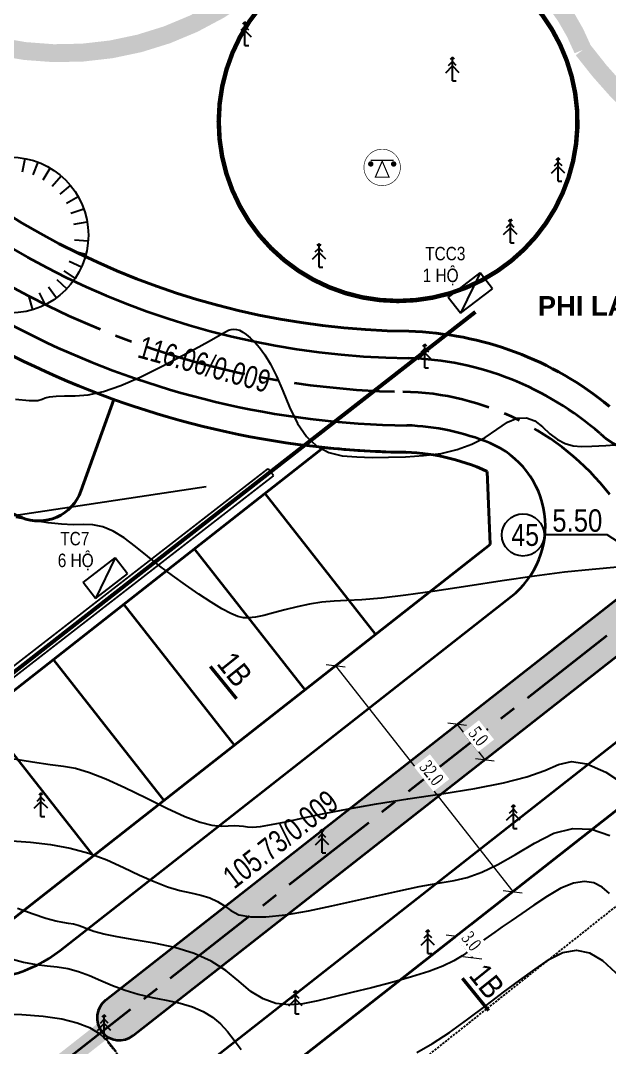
# Model space of a CAD drawing. Extents: x 22709 to 568895, y -41029 to 1932533.
# Drawn here: x 560901.8 to 560967.5, y 1930543.8 to 1930658.3 of the extents above; entities that cross this region are included whole.
import ezdxf

# ---------------------------------------------------------------- set-up
doc = ezdxf.new("R2010")
doc.units = ezdxf.units.MI
doc.header["$MEASUREMENT"] = 0
doc.set_wipeout_variables(frame=1)
doc.header["$PDMODE"] = 1
for name, pattern in [('BORDER2', [0.875, 0.25, -0.125, 0.25, -0.125, 0, -0.125]), ('CENTER2', [1.125, 0.75, -0.125, 0.125, -0.125]), ('CONTINOUS', [0]), ('DASHED2', [0.375, 0.25, -0.125])]:
    doc.linetypes.add(name, pattern=pattern)
doc.layers.get('0').update_dxf_attribs({"color": 8, "linetype": 'CONTINUOUS'})
doc.layers.get('DEFPOINTS').update_dxf_attribs({"color": 8, "linetype": 'CONTINUOUS'})
for name, color, linetype, lineweight in [('1-chieu dai', 8, 'CONTINUOUS', 40), ('1-CONG CONG', 8, 'CONTINUOUS', 40), ('1-nghiktHC', 8, 'CONTINUOUS', 60), ('10-TIM', 8, 'CENTER2', 35), ('13-PLO', 8, 'CONTINUOUS', 35), ('4-LE TRONG', 8, 'CONTINUOUS', 40), ('7-LE NGOAI', 8, 'CONTINUOUS', 35), ('84- CX DAI PHAN CACH', 8, 'CONTINUOUS', 50), ('D-S-DÂY ĐIỆN 1.5', 200, 'DASHED2', 40), ('EC04', 8, 'CONTINUOUS', 53)]:
    doc.layers.add(name, color=color, linetype=linetype, lineweight=lineweight)
for name, color, linetype in [('1-chieurong', 8, 'CONTINUOUS'), ('1-cotTK', 8, 'CONTINUOUS'), ('1-RANH GIOI QH DX', 8, 'BORDER2'), ('1-toado', 8, 'CONTINUOUS'), ('7-KI HIEU', 8, 'CONTINUOUS'), ('CHU', 8, 'CONTINUOUS'), ('CHUDIEN', 8, 'CONTINUOUS'), ('DM CON', 8, 'CONTINUOUS'), ('ho', 8, 'CONTINUOUS'), ('ho bom', 8, 'CONTINUOUS'), ('MATCAT', 8, 'CONTINUOUS'), ('PHI LAO', 8, 'CONTINUOUS'), ('raob40', 8, 'ZIGZAG'), ('Thietbidien', 8, 'CONTINUOUS')]:
    doc.layers.add(name, color=color, linetype=linetype)
doc.styles.add('Do doc', font='VHARIALN.TTF', dxfattribs={"width": 0.9, "oblique": 0.6})
doc.styles.add('K1', font='VHARIALN.TTF', dxfattribs={"height": 250})
doc.styles.add('L1', font='vntimeh.shx', dxfattribs={"width": 0.7})
doc.styles.add('nha', font='VHARIALB.TTF', dxfattribs={"height": 1})
doc.styles.get("Standard").update_dxf_attribs({"font": 'vntimeh.shx'})
doc.styles.add('Style-STANDARD', font='vntimeh.shx', dxfattribs={"width": 0.7})
doc.styles.add('VNARIAL', font='VHARIALN.TTF')
doc.linetypes.add('EN04M', pattern='A,4.505488999999998,-0.8899729999999998,2.289536999999999,[1,CHEO22.shx,S=0.8981279999999999,R=0,X=0,Y=0.012726],2.215951,-0.9474869999999999,["0.4KV",Standard,S=2,R=359.997854,X=0,Y=-0.8124119999999999],-8.615751,2.099565999999998,[1,CHEO22.shx,S=0.8981279999999999,R=0,X=0,Y=-0.055311],2.405923,-0.8899729999999998', length=24.85965)
doc.linetypes.add('ZIGZAG', pattern='A,0.0001,-0.2,[131,ltypeshp.shx,S=0.2,R=0,X=-0.2,Y=0],-0.4,[131,ltypeshp.shx,S=0.2,R=180,X=0.2,Y=0],-0.2', length=0.8001000000000001)
doc.dimstyles.new('chieu rong', dxfattribs={"dimtxt": 1.5, "dimasz": 1.5, "dimexe": 1, "dimexo": 1, "dimgap": 0.3, "dimtad": 1, "dimdec": 1, "dimzin": 0, "dimdsep": 46, "dimtxsty": 'L1', "dimblk": 'OBLIQUE', "dimcen": 1, "dimclrd": 37, "dimclre": 37, "dimclrt": 7, "dimadec": 0, "dimazin": 0, "dimtfac": 1, "dimtdec": 1, "dimtofl": 0, "dimtmove": 2, "dimatfit": 3, "dimldrblk": 'ARCHTICK', "dimfxl": 1, "dimtfill": 1, "dimtolj": 1, "dimtzin": 0, "dimlwd": 5, "dimlwe": 5, "dimarcsym": 0})
doc.dimstyles.new('QH 1-500 ABOVE', dxfattribs={"dimscale": 0, "dimtxt": 1.5, "dimasz": 1, "dimexe": 1, "dimexo": 0.5, "dimgap": 0.4, "dimtad": 1, "dimzin": 1, "dimtxsty": 'Style-STANDARD', "dimcen": 1, "dimdle": 0.5, "dimclrd": 148, "dimclre": 148, "dimclrt": 256, "dimaunit": 1, "dimadec": 1, "dimazin": 0, "dimtfac": 1, "dimtix": 1, "dimtofl": 0, "dimtmove": 0, "dimatfit": 3, "dimfxl": 1, "dimtfill": 1, "dimtolj": 1, "dimtzin": 0, "dimarcsym": 0})

# ---------------------------------------------------------------- blocks, each defined once
blk = doc.blocks.new('t')
at = {"layer": 'ho bom', "color": 250}
blk.add_line((0, 1.511998207308351), (0, 0), dxfattribs=at)
blk = doc.blocks.new('PL')
at = {"layer": 'PHI LAO', "color": 250, "linetype": 'Continuous'}
blk.add_line((569625.7270476056, 1929989.67176833), (569626.1474151057, 1929989.67176833), dxfattribs=at)
for points in [[(569625.5081871056, 1929992.07791383), (569625.7270476056, 1929992.29676833)], [(569625.9458991057, 1929992.07791383), (569625.7270476056, 1929992.29676833)], [(569625.7270476056, 1929989.67176833), (569625.7270476056, 1929992.29676833)], [(569624.9770476057, 1929990.57530983), (569625.7270476056, 1929991.32530533)], [(569625.3008496056, 1929991.38677683), (569625.7270476056, 1929991.81297483)], [(569626.1532366057, 1929991.38677683), (569625.7270476056, 1929991.81297483)], [(569626.4770476057, 1929990.57530983), (569625.7270476056, 1929991.32530533)]]:
    blk.add_lwpolyline(points, dxfattribs=at)
blk = doc.blocks.new('A$C43E94792')
at = {"color": 7, "linetype": 'CONTINOUS'}
blk.add_wipeout([(3.0733107302065337, 6.157984366447637), (2.0344581943868536, 5.975647031644063), (1.2982559253534962, 5.5883708187811765), (0.8306286512775909, 5.175343827706828), (0.3101660810280249, 4.400074154427944), (0.07356654990347256, 3.661901412478075), (0.037124287429671554, 2.811654766792918), (0.27283706140899966, 1.8977745539654434), (0.8745512812904135, 0.9928653074036657), (1.8685899747897456, 0.3048274860676319), (2.7926834337239814, 0.06980209033281515), (3.5152658760711852, 0.08905121693697904), (4.410603040357841, 0.3656091275794302), (5.089590091880514, 0.8182061116659591), (5.712152281890864, 1.576927752890894), (6.048361579560009, 2.4329028710164193), (6.111832615317034, 3.3781529591848027), (5.681200291728297, 4.690088134043247), (5.193128411541167, 5.301116943818973), (4.227829700187998, 5.931074784313634), (3.3099852672092887, 6.148789430622776)], dxfattribs=at)
at = {"color": 7}
for points, const_width in [([(4.890132321068676, 0.6279764306946305, 175.8323419892755), (4.833695265059532, 0.5875971154204933, 0.0056872358559668)], 0.1), ([(0.9574523143785427, 3.661901962714409, 1), (1.407890597697587, 3.661901962714409, 1)], 0.4504382833190448), ([(4.780522167805656, 3.661901962714409, 1), (5.230960451124701, 3.661901962714409, 1)], 0.4504382833190448)]:
    blk.add_lwpolyline(points, format="xyb", close=True, dxfattribs=dict(at, const_width=const_width))
at = {"color": 7, "const_width": 0.2}
blk.add_lwpolyline([(5.00574130946461, 4.274511147239877), (3.094206382751508, 4.274511147239877), (1.182671456037496, 4.274511147239877)], dxfattribs=at)
blk.add_lwpolyline([(1.948952138274535, 1.462355349937567), (4.239460627228709, 1.462355349937567), (3.094206382751508, 4.138814211983657)], close=True, dxfattribs=at)
blk = doc.blocks.new('_Oblique')
at = {"color": 0, "linetype": 'ByBlock', "lineweight": -2}
blk.add_line((-0.5, -0.5), (0.5, 0.5), dxfattribs=at)
blk = doc.blocks.new('*D88')
at = {"layer": '1-chieurong', "color": 37, "lineweight": 5, "transparency": 16777216}
for p, q in [((568306.0708417858, 1930543.673291548), (568307.9230104535, 1930541.31331883)), ((568306.8574993548, 1930544.290681101), (568306.8574993582, 1930544.290681104)), ((568308.7096680222, 1930541.930708383), (568308.709668026, 1930541.930708386))]:
    blk.add_line(p, q, dxfattribs=at)
at = {"layer": '1-chieurong', "color": 37, "lineweight": 5, "transparency": 16777216, "xscale": 1.5, "yscale": 1.5, "zscale": 1.5}
for p, rotation in [((568306.0708417858, 1930543.673291548), 128.1257556056234), ((568307.9230104535, 1930541.31331883), 308.1257556056233)]:
    blk.add_blockref('_Oblique', p, dxfattribs=dict(at, rotation=rotation))
at = {"layer": '1-chieurong', "color": 7, "lineweight": -3, "transparency": 16777216, "insert": (568307.8229165705, 1930543.141564222), "char_height": 1.5, "attachment_point": 5, "rotation": 308.12575560562334, "style": 'L1', "bg_fill": 3, "box_fill_scale": 1.25, "bg_fill_color": 9, "bg_fill_true_color": 13158600, "bg_fill_transparency": 0}
blk.add_mtext('\\A1;3.0', dxfattribs=at)
at = {"layer": 'DEFPOINTS', "color": 0, "lineweight": -3, "transparency": 16777216}
for p in [(568306.0708417823, 1930543.673291545), (568307.9230104499, 1930541.313318828), (568307.9230104535, 1930541.31331883)]:
    blk.add_point(p, dxfattribs=at)
blk = doc.blocks.new('_ARCHTICK')
at = {"color": 0, "linetype": 'ByBlock', "const_width": 0.15}
blk.add_lwpolyline([(-0.5, -0.5), (0.5, 0.5)], dxfattribs=at)
blk = doc.blocks.new('*D95')
at = {"layer": '1-chieurong', "color": 37, "lineweight": 5, "transparency": 16777216}
for p, q in [((568292.5983259676, 1930573.778143104), (568291.8919034104, 1930573.223724098)), ((568292.6785609829, 1930573.841113654), (568312.4350267726, 1930548.668071336)), ((568312.3547917571, 1930548.605100785), (568311.6483692, 1930548.05068178))]:
    blk.add_line(p, q, dxfattribs=at)
at = {"layer": 'DEFPOINTS', "color": 0, "lineweight": -3, "transparency": 16777216}
for p in [(568293.38498354, 1930574.39553266), (568313.1414493296, 1930549.222490341), (568312.4350267726, 1930548.668071336)]:
    blk.add_point(p, dxfattribs=at)
at = {"layer": '1-chieurong', "color": 37, "lineweight": 5, "transparency": 16777216, "xscale": 1.5, "yscale": 1.5, "zscale": 1.5}
for p, rotation in [((568292.6785609829, 1930573.841113654), 128.1257556051487), ((568312.4350267726, 1930548.668071336), 308.1257556051487)]:
    blk.add_blockref('_Oblique', p, dxfattribs=dict(at, rotation=rotation))
at = {"layer": '1-chieurong', "color": 7, "lineweight": -3, "transparency": 16777216, "insert": (568303.3827843285, 1930561.902851529), "char_height": 1.5, "attachment_point": 5, "rotation": 308.1257556051487, "style": 'L1', "bg_fill": 3, "box_fill_scale": 1.25, "bg_fill_color": 9, "bg_fill_true_color": 13158600, "bg_fill_transparency": 0}
blk.add_mtext('\\A1;32.0', dxfattribs=at)
blk = doc.blocks.new('*D99')
at = {"layer": '1-chieurong', "color": 37, "lineweight": 5, "transparency": 16777216}
for p, q in [((568306.2395566349, 1930567.322924424), (568309.3265044146, 1930563.389636562)), ((568307.0262142064, 1930567.940313979), (568307.026214207, 1930567.940313979)), ((568310.113161986, 1930564.007026117), (568310.1131619867, 1930564.007026118))]:
    blk.add_line(p, q, dxfattribs=at)
at = {"layer": 'DEFPOINTS', "color": 0, "lineweight": -3, "transparency": 16777216}
for p in [(568306.2395566341, 1930567.322924423), (568309.3265044139, 1930563.389636561), (568309.3265044146, 1930563.389636562)]:
    blk.add_point(p, dxfattribs=at)
at = {"layer": '1-chieurong', "color": 37, "lineweight": 5, "transparency": 16777216, "xscale": 1.5, "yscale": 1.5, "zscale": 1.5}
for p, rotation in [((568306.2395566349, 1930567.322924424), 128.125755606624), ((568309.3265044146, 1930563.389636562), 308.1257556066241)]:
    blk.add_blockref('_Oblique', p, dxfattribs=dict(at, rotation=rotation))
at = {"layer": '1-chieurong', "color": 7, "lineweight": -3, "transparency": 16777216, "insert": (568308.6090209754, 1930566.004539526), "char_height": 1.5, "attachment_point": 5, "rotation": 308.12575560662407, "style": 'L1', "bg_fill": 3, "box_fill_scale": 1.25, "bg_fill_color": 9, "bg_fill_true_color": 13158600, "bg_fill_transparency": 0}
blk.add_mtext('\\A1;5.0', dxfattribs=at)
blk = doc.blocks.new('*D133')
at = {"layer": '10-TIM', "color": 148, "linetype": 'ByBlock', "lineweight": -2, "transparency": 16777216}
for p, q in [((568391.6264237458, 1930630.523188617), (568406.772419161, 1930611.425032208)), ((568282.580561638, 1930514.209664282), (568405.3675310352, 1930611.587172129)), ((568267.2724263025, 1930531.902932565), (568282.4184217177, 1930512.804776157))]:
    blk.add_line(p, q, dxfattribs=at)
at = {"layer": '10-TIM', "color": 148, "lineweight": -3, "transparency": 16777216}
for points in [[(568405.2639686847, 1930611.717757799), (568405.4710933857, 1930611.456586458), (568406.1510450582, 1930612.208546232)], [(568282.4769992875, 1930514.340249953), (568282.6841239885, 1930514.079078612), (568281.797047615, 1930513.58829018)]]:
    blk.add_solid(points, dxfattribs=at)
at = {"layer": 'DEFPOINTS', "color": 0, "lineweight": -3, "transparency": 16777216}
for p in [(568391.3157366944, 1930630.914945628), (568406.1510450582, 1930612.208546232), (568266.9617392512, 1930532.294689577)]:
    blk.add_point(p, dxfattribs=at)
at = {"layer": '10-TIM', "lineweight": -3, "transparency": 16777216, "insert": (568343.1706983895, 1930563.911389907), "char_height": 1.5, "attachment_point": 5, "rotation": 38.416548314568, "style": 'Style-STANDARD', "bg_fill": 3, "box_fill_scale": 1.25, "bg_fill_color": 9, "bg_fill_true_color": 13158600, "bg_fill_transparency": 0}
blk.add_mtext('\\A1;158,71', dxfattribs=at)
blk = doc.blocks.new('Tu ha the')
at = {"color": 1, "linetype": 'CONTINOUS'}
blk.add_solid([(-1.499999999941792, -0.3684468779829331), (1.499999999883584, 1.131553122366312), (-1.499999999941792, 1.131553122366312), (-1.499999999592546, -0.3684468779829331)], dxfattribs=at)
at = {"layer": 'Thietbidien', "color": 1}
for p, q in [((-1.499999999941792, -0.3684468779829331), (-1.499999999941792, 1.131553122366312)), ((-1.499999999941792, 1.131553122366312), (1.499999999883584, 1.131553122366312)), ((1.499999999883584, 1.131553122366312), (-1.499999999941792, -0.3684468779829331)), ((1.499999999883584, -0.3684468772844411), (1.499999999883584, 1.131553122366312)), ((-1.499999999941792, -0.3684468779829331), (1.499999999883584, -0.3684468772844411))]:
    blk.add_line(p, q, dxfattribs=at)
blk = doc.blocks.new('A$C5C0861BC')
at = {"layer": '1-nghiktHC', "color": 8, "lineweight": -3, "const_width": 0.2, "flags": 128}
for points in [[(66.88811419859667, -35.28907928191995), (118.6938099109525, -106.7450797667006), (122.2223341948543, -111.6120008546604), (163.5772483683381, -168.6531567871316), (197.1694981139492, -142.5708896127573)], [(145.2025709560314, -141.6051512253236), (163.7802550826877, -167.2294959570026), (196.5562175515904, -141.781024465017)], [(197.1669886441586, -142.5676575802283), (196.5562175515904, -141.781024465017)]]:
    blk.add_lwpolyline(points, dxfattribs=at)
blk = doc.blocks.new('tmb')
at = {"layer": '1-cotTK', "lineweight": -3, "ltscale": 15, "flags": 128}
blk.add_lwpolyline([(568330.7724385294, 1930583.398972633), (568322.9735186317, 1930588.454462444), (568315.9318588964, 1930588.454462444)], dxfattribs=at)
at = {"layer": '1-RANH GIOI QH DX', "linetype": 'DASHED2', "ltscale": 30, "transparency": 16777216, "const_width": 2}
for points in [[(568239.7189334759, 1930651.023604953, 0.1597849374531805), (568258.0299270321, 1930642.434357105, 0.2396146171182295), (568287.1871915078, 1930653.032958353, -0.1402183012275951)], [(568298.7892408769, 1930656.67737071, -0.3133875556076272), (568320.2588013808, 1930642.560556734, 0.0414562021221106), (568326.191871312, 1930635.873756258, 0.1952683833150587), (568340.5820930005, 1930630.184364692, 0.1179294815195569), (568356.7823449434, 1930634.216791993, 0.2514796029189428), (568366.2837365866, 1930648.125031802, 0.542025355891628)]]:
    blk.add_lwpolyline(points, format="xyb", dxfattribs=at)
at = {"layer": '1-toado'}
blk.add_circle((568313.5749910647, 1930588.454462444), 2.356867831829601, dxfattribs=at)
at = {"layer": '10-TIM', "ltscale": 15}
blk.add_line((568247.6966489337, 1930518.198907643), (568583.1340827225, 1930781.459029388), dxfattribs=at)
for centre, radius, start, end in [((568301.7874249113, 1930697.497314417), 93.0838617505624, 168.0284996975875, 269.016259681496), ((568299.6742394344, 1930574.431593544), 30, 38.12575560750969, 89.0162596815629)]:
    blk.add_arc(centre, radius, start, end, dxfattribs=at)
at = {"layer": '13-PLO'}
for p, q in [((568284.7755902621, 1930593.075225277), (568297.1233813805, 1930577.342073829)), ((568276.9090145382, 1930586.901329718), (568289.2568056566, 1930571.16817827)), ((568269.0424388141, 1930580.727434158), (568281.3902299324, 1930564.99428271)), ((568261.17586309, 1930574.553538599), (568273.5236542082, 1930558.820387151)), ((568253.3153817047, 1930568.371877832), (568265.6570784843, 1930552.646491592))]:
    blk.add_line(p, q, dxfattribs=at)
at = {"layer": '4-LE TRONG'}
for p, q in [((568267.9649482884, 1930603.567340356), (568264.2765126874, 1930593.324014174)), ((568264.2765842316, 1930593.323939198), (568267.965019833, 1930603.56726538)), ((568251.7417704772, 1930567.136866347), (568291.3366414607, 1930598.211962641)), ((568309.5830552761, 1930595.54792657), (568309.9205485628, 1930587.373079059)), ((568256.3965810456, 1930545.366061399), (568309.9205485628, 1930587.373079059)), ((568329.0474722316, 1930561.705955524), (568275.1972361185, 1930519.442873689))]:
    blk.add_line(p, q, dxfattribs=at)
at = {"layer": '4-LE TRONG', "lineweight": -3}
blk.add_line((568264.2765126874, 1930593.324014174), (568264.2868127147, 1930593.352618859), dxfattribs=at)
at = {"layer": '4-LE TRONG'}
for centre, radius, start, end in [((568301.7874964551, 1930697.497239441), 115.8338617499249, 226.242808531907, 247.612457318346), ((568301.7874249113, 1930697.497314417), 99.83386175056239, 263.9911688144231, 269.313377611939), ((568299.8530794039, 1930574.431817328), 23.2499999999212, 65.2604822525018, 89.95075161234573), ((568259.5722698632, 1930595.017877308), 4.99999999992699, 247.6373104060635, 340.1969733348799)]:
    blk.add_arc(centre, radius, start, end, dxfattribs=at)
at = {"layer": '4-LE TRONG', "ltscale": 0.5}
blk.add_arc((568299.8530794041, 1930574.431817328), 36.74999999973112, 50.5251813548782, 88.46986002975063, dxfattribs=at)
at = {"layer": '7-LE NGOAI', "ltscale": 0.5}
for p, q in [((568261.9533522475, 1930542.099954791), (568312.2519723204, 1930581.575634933)), ((568272.8014058721, 1930525.189769907), (568325.3431348955, 1930566.425900959))]:
    blk.add_line(p, q, dxfattribs=at)
for centre, radius, start, end in [((568301.7874249113, 1930697.497314417), 96.8338617505624, 168.0284996975875, 269.313377611939), ((568301.7874249113, 1930697.497314417), 89.3338617505624, 168.0284996975875, 269.3519914778152), ((568299.8530794042, 1930574.431817328), 33.75000000009528, 48.61508308519827, 88.43115318708296), ((568299.8530794042, 1930574.431817328), 26.25000000009529, 67.47560501660863, 88.31049316130094), ((568328.7768333564, 1930607.256791925), 10, 228.6150830846155, 308.1257556053488), ((568306.0780767611, 1930589.442210657), 10, 308.1257556063982, 67.47560501672461), ((568252.6925089087, 1930553.899818377), 15, 215.9421619903637, 308.1257556062412), ((568268.5812128794, 1930534.589662797), 2.500000000137509, 128.1257556076735, 308.1257556055747)]:
    blk.add_arc(centre, radius, start, end, dxfattribs=at)
at = {"layer": 'DM CON'}
for points, elevation in [([(568256.9935763094, 1930603.584258251), (568258.5027246778, 1930603.462770083), (568259.4741875224, 1930603.466699778), (568259.9615876497, 1930603.583467567), (568260.2909364087, 1930603.738743331), (568260.7885886485, 1930603.858271909), (568261.5105716849, 1930603.929998252), (568262.4666945621, 1930603.955847231), (568263.6597842297, 1930603.959423114), (568265.0969933403, 1930604.080426644), (568266.785029199, 1930604.458456797), (568268.7236013176, 1930605.116405472), (568270.9042594659, 1930606.052025094), (568273.2765927472, 1930607.228938309), (568275.5465860129, 1930608.431128572), (568277.420357289, 1930609.442529387), (568278.8484278962, 1930610.226413757), (568279.8278077366, 1930610.778486194), (568280.3900348993, 1930611.10970077), (568280.7273280179, 1930611.290077404), (568281.0321294407, 1930611.389781498), (568281.3375432639, 1930611.420785533), (568281.6497517141, 1930611.38475898), (568281.972744054, 1930611.279746195), (568282.3242736342, 1930611.09234383), (568282.721952274, 1930610.809042524), (568283.1687785115, 1930610.427144541), (568283.6651317584, 1930609.943972821), (568284.2102899464, 1930609.346162746), (568284.7995412523, 1930608.556203652), (568285.4281981703, 1930607.496794584), (568286.0957088477, 1930606.156038867), (568286.8034496753, 1930604.539857398), (568287.5602308497, 1930602.695672244), (568288.4175371618, 1930600.902094908), (568289.4268375481, 1930599.437692991), (568290.5968312293, 1930598.349581276), (568291.9282445883, 1930597.641880844), (568293.4167367069, 1930597.292203409), (568295.0355356894, 1930597.162098163), (568296.7577529426, 1930597.112952908), (568298.5782306639, 1930597.121249611), (568300.4929106282, 1930597.18449227), (568302.4826012892, 1930597.311222903), (568304.4362115953, 1930597.555189622), (568306.2426961013, 1930597.970067726), (568307.8831825083, 1930598.563889517), (568309.3554824697, 1930599.331173517), (568310.665338202, 1930600.230998544), (568311.849391354, 1930601.023318998), (568312.9443932219, 1930601.468226305), (568313.9568535576, 1930601.525758465), (568314.8890795778, 1930601.196052058), (568315.748404827, 1930600.51988855), (568316.5765233609, 1930599.741820179), (568317.4152261853, 1930599.106526232), (568318.2725255009, 1930598.655677542), (568319.1547035069, 1930598.394619826), (568320.0914411966, 1930598.313756536), (568321.2545423314, 1930598.350162687), (568322.8154874443, 1930598.440697543), (568324.8016949293, 1930598.574254318)], 4), ([(568324.1205396038, 1930584.85460583), (568321.2981342094, 1930584.619103914), (568318.2221995558, 1930584.288467692), (568314.8726659258, 1930583.864470421), (568311.2557791222, 1930583.350095499), (568307.4290832244, 1930582.761469808), (568303.7315970985, 1930582.192371405), (568300.5022690448, 1930581.736508586), (568297.7981494666, 1930581.409520229), (568295.6225924398, 1930581.211531187), (568293.938671778, 1930581.127651773), (568292.521476672, 1930581.068419036), (568291.1459090955, 1930580.944354382), (568289.7737331125, 1930580.740458696), (568288.4006308782, 1930580.45621585), (568287.0389316434, 1930580.103528339), (568285.7669284757, 1930579.754327085), (568284.662958375, 1930579.480639058), (568283.739657888, 1930579.295038625), (568282.99450921, 1930579.200945234), (568282.3997690382, 1930579.20630089), (568281.7914953284, 1930579.355338403), (568281.0057646349, 1930579.692185766), (568280.0149638098, 1930580.224051704), (568278.817337401, 1930580.950060443), (568277.429966013, 1930581.857748636), (568275.9570884934, 1930582.873212074), (568274.5030685487, 1930583.922434873), (568273.0858602339, 1930584.992172471), (568271.7088244117, 1930586.076973065), (568270.3741718088, 1930587.157370848), (568269.0918062318, 1930588.122022458), (568267.871476483, 1930588.85974728), (568266.7143089958, 1930589.352218018), (568265.6173132537, 1930589.600651788), (568264.5614201592, 1930589.630678264), (568263.4352053595, 1930589.594858521), (568262.1274224443, 1930589.64563551), (568260.620247052, 1930589.807812618), (568258.9179798779, 1930590.077766867), (568257.064248849, 1930590.408957449)], 4.5), ([(568256.3561047387, 1930563.547174736), (568258.8824730761, 1930563.141651792), (568260.8574726238, 1930562.860531712), (568262.3397041883, 1930562.676952152), (568263.6836122054, 1930562.431459493), (568265.2437745235, 1930561.964688544), (568267.0797252787, 1930561.25039556), (568269.1940915579, 1930560.290483495), (568271.543101348, 1930559.122613659), (568273.8614959054, 1930557.970850961), (568275.8838384325, 1930557.059278416), (568277.5651114063, 1930556.425684011), (568278.9006461645, 1930556.072712706), (568279.9074489198, 1930555.978446049), (568280.6922250317, 1930556.008728631), (568281.3620047459, 1930556.02929123), (568281.9360670572, 1930556.017419202), (568282.423056305, 1930555.971093747), (568282.8555588279, 1930555.900916966), (568283.4204486945, 1930555.872520062), (568284.3045335267, 1930555.951599489), (568285.5399347815, 1930556.149213763), (568287.1325737569, 1930556.466017612), (568289.0858562087, 1930556.894880745), (568291.4142959969, 1930557.392366787), (568294.1319791941, 1930557.914998075), (568297.2393188876, 1930558.455355421), (568300.7247066009, 1930559.012401347), (568304.5180795183, 1930559.587330076), (568308.2106685732, 1930560.18834456), (568311.3939884314, 1930560.823465214), (568313.9999611035, 1930561.492609362), (568316.0286044426, 1930562.187259956), (568317.5481033014, 1930562.856398175), (568318.967548819, 1930563.202427614), (568320.6960568846, 1930562.928061059), (568322.8019855568, 1930561.984442742), (568325.2863672008, 1930560.37572582)], 5.5), ([(568256.5966957688, 1930554.35465927), (568258.6621154696, 1930554.186403451), (568260.8987207912, 1930553.926185099), (568263.0811850126, 1930553.516899834), (568265.1707781531, 1930552.949402328), (568267.1604467174, 1930552.225925186), (568269.0466002735, 1930551.369009168), (568270.8147492768, 1930550.511666311), (568272.4505723316, 1930549.786875035), (568273.9516553612, 1930549.216940973), (568275.3178354251, 1930548.802719434), (568276.5505489721, 1930548.527036643), (568277.6585774863, 1930548.285994702), (568278.6508826776, 1930547.975701226), (568279.5301617999, 1930547.579020991), (568280.3036371664, 1930547.097035134), (568281.0119447162, 1930546.553365632), (568281.8916782252, 1930546.088663209), (568283.1791848933, 1930545.843558092), (568284.9133756917, 1930545.841528832), (568287.091368809, 1930546.082816469), (568289.6569627033, 1930546.545388604), (568292.2758299621, 1930547.096809966), (568294.6135917295, 1930547.604561152), (568296.6136865771, 1930548.046021261), (568298.2711246321, 1930548.417984081), (568299.6125285947, 1930548.723833634), (568300.8026239924, 1930548.987079923), (568302.0064132283, 1930549.231410556), (568303.2524559067, 1930549.461451952), (568304.5471077347, 1930549.681275402), (568305.8999426652, 1930549.910681635), (568307.3620491711, 1930550.264404159), (568308.9843307356, 1930550.856891843), (568310.7750672121, 1930551.705954215), (568312.7330340031, 1930552.803998921), (568314.8426038201, 1930554.087662997), (568317.011237558, 1930555.184360704), (568319.1463205479, 1930555.721625974), (568321.231696888, 1930555.63693307), (568323.2630455793, 1930554.927593719)], 6), ([(568323.2220710655, 1930548.455238022), (568322.3964364525, 1930549.160836123), (568321.4814613181, 1930549.650948842), (568320.4163037549, 1930549.804042665), (568319.1912260713, 1930549.600244533), (568317.8086442477, 1930549.04184989), (568316.2927916555, 1930548.162504254), (568314.7866526035, 1930547.161785289), (568313.4332016162, 1930546.239320523), (568312.2566035866, 1930545.429104317), (568311.2588734019, 1930544.735475479), (568310.427935228, 1930544.15047214), (568309.6893194824, 1930543.621984615), (568308.9683507242, 1930543.09775639), (568308.2515130223, 1930542.568798426), (568307.5323857727, 1930542.033432805), (568306.7859619221, 1930541.490581327), (568305.8686193257, 1930540.935452547), (568304.6369438224, 1930540.363315755), (568303.0673833378, 1930539.773517623), (568301.1620399194, 1930539.166868956), (568298.9570777077, 1930538.548887921), (568296.6673794688, 1930537.951872645), (568294.5078955374, 1930537.408207136), (568292.5152627487, 1930536.924010314), (568290.6943519886, 1930536.503611976), (568289.0377512529, 1930536.166871562), (568287.4961180948, 1930536.028616226), (568286.0198657664, 1930536.203491111), (568284.5998732597, 1930536.710082399), (568283.2310008052, 1930537.545261678), (568281.8915314483, 1930538.671672573), (568280.4563028048, 1930539.868305205), (568278.8003833567, 1930540.914118558), (568276.9036711722, 1930541.771538423), (568274.7704866319, 1930542.436160428), (568272.4468535265, 1930542.919132902), (568270.2045943569, 1930543.291749821), (568268.3154920259, 1930543.625458995), (568266.8252932861, 1930543.932484931), (568265.7366957649, 1930544.214727047), (568265.0201381315, 1930544.471357135), (568264.4955552291, 1930544.695506626), (568263.9825958881, 1930544.880318698), (568263.4496979467, 1930545.025047343), (568262.8878389973, 1930545.132073442), (568262.2744476486, 1930545.216428128), (568261.4831173233, 1930545.365917441), (568260.387727256, 1930545.66827181), (568258.9677054533, 1930546.137993407), (568257.2257411667, 1930546.774364713)], 6.5), ([(568256.2511497195, 1930541.234866711), (568257.8717319545, 1930540.800558969), (568259.2866012539, 1930540.530639282), (568260.51304377, 1930540.404518823), (568261.6535213342, 1930540.300002292), (568262.8105491627, 1930540.094900526), (568264.0017868847, 1930539.768667616), (568265.2306772297, 1930539.320217277), (568266.5002166197, 1930538.763577782), (568267.8249411403, 1930538.184004945), (568269.2192392126, 1930537.666784731), (568270.6850742537, 1930537.226156345), (568272.2198380857, 1930536.862269061), (568273.8059185044, 1930536.56177923), (568275.3402503358, 1930536.244475788), (568276.7198098559, 1930535.830092576), (568277.9272748298, 1930535.30490058), (568278.9617355939, 1930534.666791729), (568279.8350565323, 1930533.916846921), (568280.6193334182, 1930533.063659332), (568281.3868063003, 1930532.116018673), (568282.1503488602, 1930531.076380702)], 7), ([(568301.7390452427, 1930530.728326849), (568303.4918931515, 1930531.725503134), (568305.39014198, 1930532.971499291), (568307.4150361659, 1930534.440933903), (568309.4541825678, 1930535.982296895), (568311.3951413272, 1930537.443857008), (568313.2188300685, 1930538.798685554), (568314.923194315, 1930540.036941043), (568316.5149897297, 1930541.126504154), (568318.0368046369, 1930541.884499764), (568319.5312547693, 1930542.12839637), (568321.005287531, 1930541.828478503), (568322.4579715813, 1930540.988985415), (568323.8767715121, 1930539.665067628), (568325.1874061896, 1930538.183389096), (568326.3156250302, 1930536.870654569), (568327.2491063806, 1930535.78230001), (568327.9881709568, 1930534.924236614), (568328.5470647363, 1930534.276495091), (568329.0109427833, 1930533.713349043), (568329.4650301473, 1930533.108820427), (568329.5753825587, 1930532.948318034)], 7), ([(568255.005889695, 1930535.071636681), (568257.6917058512, 1930534.983148202), (568260.0940935634, 1930534.785155534), (568262.1559736043, 1930534.475411281), (568263.8701577443, 1930534.052497142), (568265.2505964405, 1930533.510150794), (568266.388180053, 1930532.812216497), (568267.374096704, 1930531.922616243), (568268.2243799072, 1930530.835631544)], 8)]:
    blk.add_lwpolyline(points, dxfattribs=dict(at, elevation=elevation))
at = {"layer": 'ho bom'}
blk.add_circle((568256.4172166819, 1930621.90692144), 8.695505784216335, dxfattribs=at)
at = {"layer": 'MATCAT', "const_width": 0.3799999999999999}
for points in [[(568278.7109755373, 1930573.791142707), (568281.6411350948, 1930570.183452892)], [(568306.816875572, 1930539.007728857), (568309.7470351297, 1930535.400039042)]]:
    blk.add_lwpolyline(points, dxfattribs=at)
at = {"layer": 'raob40'}
blk.add_line((568223.3305622691, 1930585.561320457, 3.772000000000001), (568278.2389123644, 1930593.872780296), dxfattribs=at)
for p in [(-1343.157089243876, 653.3875077827834), (-1320.017594984034, 649.4419277240522), (-1308.225352716865, 638.236626354279), (-1313.560957255075, 631.3765729586593), (-1334.881981644314, 628.6482463222928), (-1323.089739377145, 617.4429449525196), (-1365.894380755955, 567.3913821892347), (-1313.221459966618, 566.0483250252436, 6), (-1334.542484355857, 563.3199983888771, 6), (-1322.750242088688, 552.1146970191039, 6), (-1337.517693268601, 545.3512478827033), (-1358.83871765784, 542.6229212463367)]:
    blk.add_blockref('PL', p)
at = {"layer": 'ho'}
for p, rotation in [((568258.066041275, 1930630.444672801), 169.0695068485831), ((568259.5070632203, 1930630.034938985), 159.1858184925102), ((568260.8563676011, 1930629.383936885), 149.3021301364373), ((568262.0739022951, 1930628.510990543), 139.4184417803644), ((568263.12352657, 1930627.442012092), 129.5347534242915), ((568263.974083868, 1930626.20873259), 119.6510650682186), ((568264.6003266427, 1930624.847760132), 109.7673767121458), ((568264.9836657958, 1930623.399493188), 99.88368835607291), ((568265.0895123305, 1930621.272012764), 85.81278081862413), ((568264.8518189281, 1930619.792848171), 75.92909246255128), ((568264.3637567244, 1930618.376436743), 66.04540410647834), ((568263.6398131299, 1930617.064822578), 56.16171575040548), ((568262.701477349, 1930615.896939018), 46.27802739433254), ((568260.2985788542, 1930614.125735892), 26.51065068218683), ((568261.5766025037, 1930614.907452975), 36.39433903825967), ((568258.9053426593, 1930613.574991894), 16.62696232611388)]:
    blk.add_blockref('t', p, dxfattribs=dict(at, rotation=rotation))
at = {"layer": '1-chieu dai', "lineweight": -3, "char_height": 2.5, "attachment_point": 5, "style": 'Do doc'}
for s, insert, rotation in [('\\A1;116.06/0.009', (568278.0391271312, 1930607.483729859), 344.5602933994964), ('\\A1;105.73/0.009', (568286.5320542195, 1930554.503717781), 38.12575560611411)]:
    blk.add_mtext(s, dxfattribs=dict(at, insert=insert, rotation=rotation))
at = {"layer": '1-cotTK', "style": 'K1'}
blk.add_text('5.50', height=2.500761599999999, dxfattribs=at).set_placement((568316.8453948754, 1930588.810804134, 28.47411586189213))
at = {"layer": '1-toado', "style": 'K1'}
blk.add_text('45', height=2.430740275199999, dxfattribs=at).set_placement((568312.2681934792, 1930587.234375264, 27.67684061775915))
at = {"layer": 'CHU', "linetype": 'Continuous', "style": 'nha'}
blk.add_text('PHI LAO', height=2.183999999999999, dxfattribs=at).set_placement((568315.2234594306, 1930612.916160207))
at = {"layer": 'MATCAT', "style": 'VNARIAL'}
for s, p in [('tc7', (568261.9813678488, 1930587.296507833, -0.3959006734641695)), ('6 hé', (568261.7033260424, 1930584.871307479, -0.3959006734641695))]:
    blk.add_text(s, height=1.5, dxfattribs=at).set_placement(p)
at = {"layer": 'MATCAT', "style": 'K1'}
for p in [(568279.3311608627, 1930574.065942261), (568307.4370608975, 1930539.282528411)]:
    blk.add_text('1b', height=2.559999999999998, rotation=308.7366351786541, dxfattribs=at).set_placement(p)
at = {"layer": '7-KI HIEU', "linetype": 'CONTINOUS', "xscale": 0.666666667, "yscale": 0.666666667, "zscale": 0.666666667}
blk.add_blockref('A$C43E94792', (568295.815529866, 1930627.394821447), dxfattribs=at)
at = {"layer": '84- CX DAI PHAN CACH', "lineweight": -3}
h = blk.add_hatch(dxfattribs=at)
h.set_pattern_fill('AR-SAND', color=256, scale=0.3, style=0)
h.set_pattern_definition([(37.5, (561075.492941, 1927460.097698), (-0.0188980074328825, 0.5780471307039475), [0, -0.456, 0, -0.51, 0, -0.4875]), (7.499999999999999, (561075.492941, 1927460.097698), (0.5309330115803182, 0.8466438195689221), [0, -0.2459999999999999, 0, -0.4110000000000001, 0, -0.1575]), (327.5, (561075.1239410001, 1927460.097698), (0.9342425585254485, 0.0016977160610895), [0, -0.15, 0, -0.5400000000000001, 0, -0.705]), (317.5, (561075.1239410001, 1927460.097698), (0.901837981371688, 0.2633026694802748), [0, -0.075, 0, -0.354, 0, -0.4050000000000001])])
h.paths.add_polyline_path([(568390.8925666532, 1930627.404827807, 1), (568387.8056188734, 1930631.33811567), (568267.0377389895, 1930536.556306728, 1), (568270.1246867693, 1930532.623018866)])
at = {"layer": '1-RANH GIOI QH DX', "linetype": 'DASHED2', "ltscale": 30, "const_width": 2}
blk.add_lwpolyline([(568411.6777128491, 1930949.543419561), (568385.6006234281, 1930982.494340261), (568352.8205288406, 1931025.772742314), (568320.8601554664, 1931069.917782293), (568234.4536245456, 1931189.275610576), (567924.0263956169, 1930964.639814582), (568247.6966489343, 1930518.198907643), (568559.1923691398, 1930762.668942779), (568544.9471966891, 1930780.726555058), (568483.9316120076, 1930858.071759193), (568469.3740379518, 1930876.528842763)], close=True, dxfattribs=at)
at = {"layer": '4-LE TRONG', "ltscale": 0.5}
blk.add_arc((568301.7858288661, 1930697.496035704), 86.33256551094838, 168.0274497994384, 269.3685635236, dxfattribs=at)
at = {"layer": '4-LE TRONG'}
blk.add_arc((568301.7874249113, 1930697.497314417), 99.83386175056239, 220.0954005651079, 269.313377611939, dxfattribs=at)
at = {"layer": '7-LE NGOAI', "ltscale": 0.5}
for p, q in [((568267.0377389895, 1930536.556306728), (568387.8056188734, 1930631.33811567)), ((568270.1246867693, 1930532.623018866), (568390.8925666532, 1930627.404827807))]:
    blk.add_line(p, q, dxfattribs=at)
at = {"layer": '1-chieurong', "lineweight": -3}
for p1, p2, distance, picture, middle in [((568293.38498354, 1930574.39553266), (568313.1414493296, 1930549.222490341), -0.8980051569772739, '*D95', (568303.3827843285, 1930561.902851529)), ((568306.0708417821, 1930543.673291545), (568307.9230104499, 1930541.313318827), 4.707662703303291e-09, '*D88', (568307.8229165705, 1930543.141564222))]:
    dim = blk.add_aligned_dim(p1=p1, p2=p2, distance=distance, dimstyle='chieu rong', dxfattribs=at)
    dim.commit()
    dim.dimension.update_dxf_attribs({"geometry": picture, "text_midpoint": middle})
dim = blk.add_aligned_dim(p1=(568306.2395566339, 1930567.322924423), p2=(568309.3265044136, 1930563.38963656), distance=1.8826096234655993e-09, dimstyle='chieu rong', dxfattribs=at)
dim.commit()
dim.dimension.update_dxf_attribs({"geometry": '*D99', "text_midpoint": (568308.6090209754, 1930566.004539526)})
at = {"layer": '10-TIM', "lineweight": -3}
dim = blk.add_aligned_dim(p1=(568266.9617392512, 1930532.294689577), p2=(568391.3157366945, 1930630.914945628), distance=-23.87500267245849, dimstyle='QH 1-500 ABOVE', override={"dimscale": 1, "dimfxl": 0.4, "dimarcsym": 1}, dxfattribs=at)
dim.commit()
dim.dimension.update_dxf_attribs({"geometry": '*D133', "text_midpoint": (568343.1706983895, 1930563.911389907)})
at = {"layer": '1-CONG CONG', "const_width": 0.5}
blk.add_lwpolyline([(568288.5667938627, 1930651.200244264, 1), (568310.7341379458, 1930617.904465908, 1)], format="xyb", close=True, dxfattribs=at)
at = {"layer": 'EC04', "linetype": 'EN04M', "ltscale": 0.5, "flags": 128}
for points in [[(568156.2596953819, 1930702.125067057), (568252.321166714, 1930569.666751709), (568268.1731158395, 1930582.038349968)], [(568268.1731158395, 1930582.038349968), (568308.2825891752, 1930613.326568835)]]:
    blk.add_lwpolyline(points, dxfattribs=at)
at = {"lineweight": -3}
blk.add_blockref('A$C5C0861BC', (568088.601858194, 1930737.639594389), dxfattribs=at)
at = {"layer": 'CHUDIEN', "linetype": 'Continuous', "xscale": 1.499999998949281, "yscale": 1.499999998949281, "zscale": 1.499999998949281, "rotation": 37.66192942189195}
for p in [(568308.0390637785, 1930614.988148735), (568267.352250033, 1930583.19499643)]:
    blk.add_blockref('Tu ha the', p, dxfattribs=at)
at = {"layer": 'MATCAT', "style": 'VNARIAL'}
for s, p in [('tcc3', (568302.6681815942, 1930619.089660138, -0.3959006734641695)), ('1 hé', (568302.390139788, 1930616.664459783, -0.3959006734641695))]:
    blk.add_text(s, height=1.5, dxfattribs=at).set_placement(p)

msp = doc.modelspace()

# ---------------------------------------------------------------- block references
at = {"layer": 'D-S-DÂY ĐIỆN 1.5', "lineweight": -3}
msp.add_blockref('tmb', (-7355.760313335806, 12.49572569946758), dxfattribs=at)

doc.saveas('drawing.dxf')
